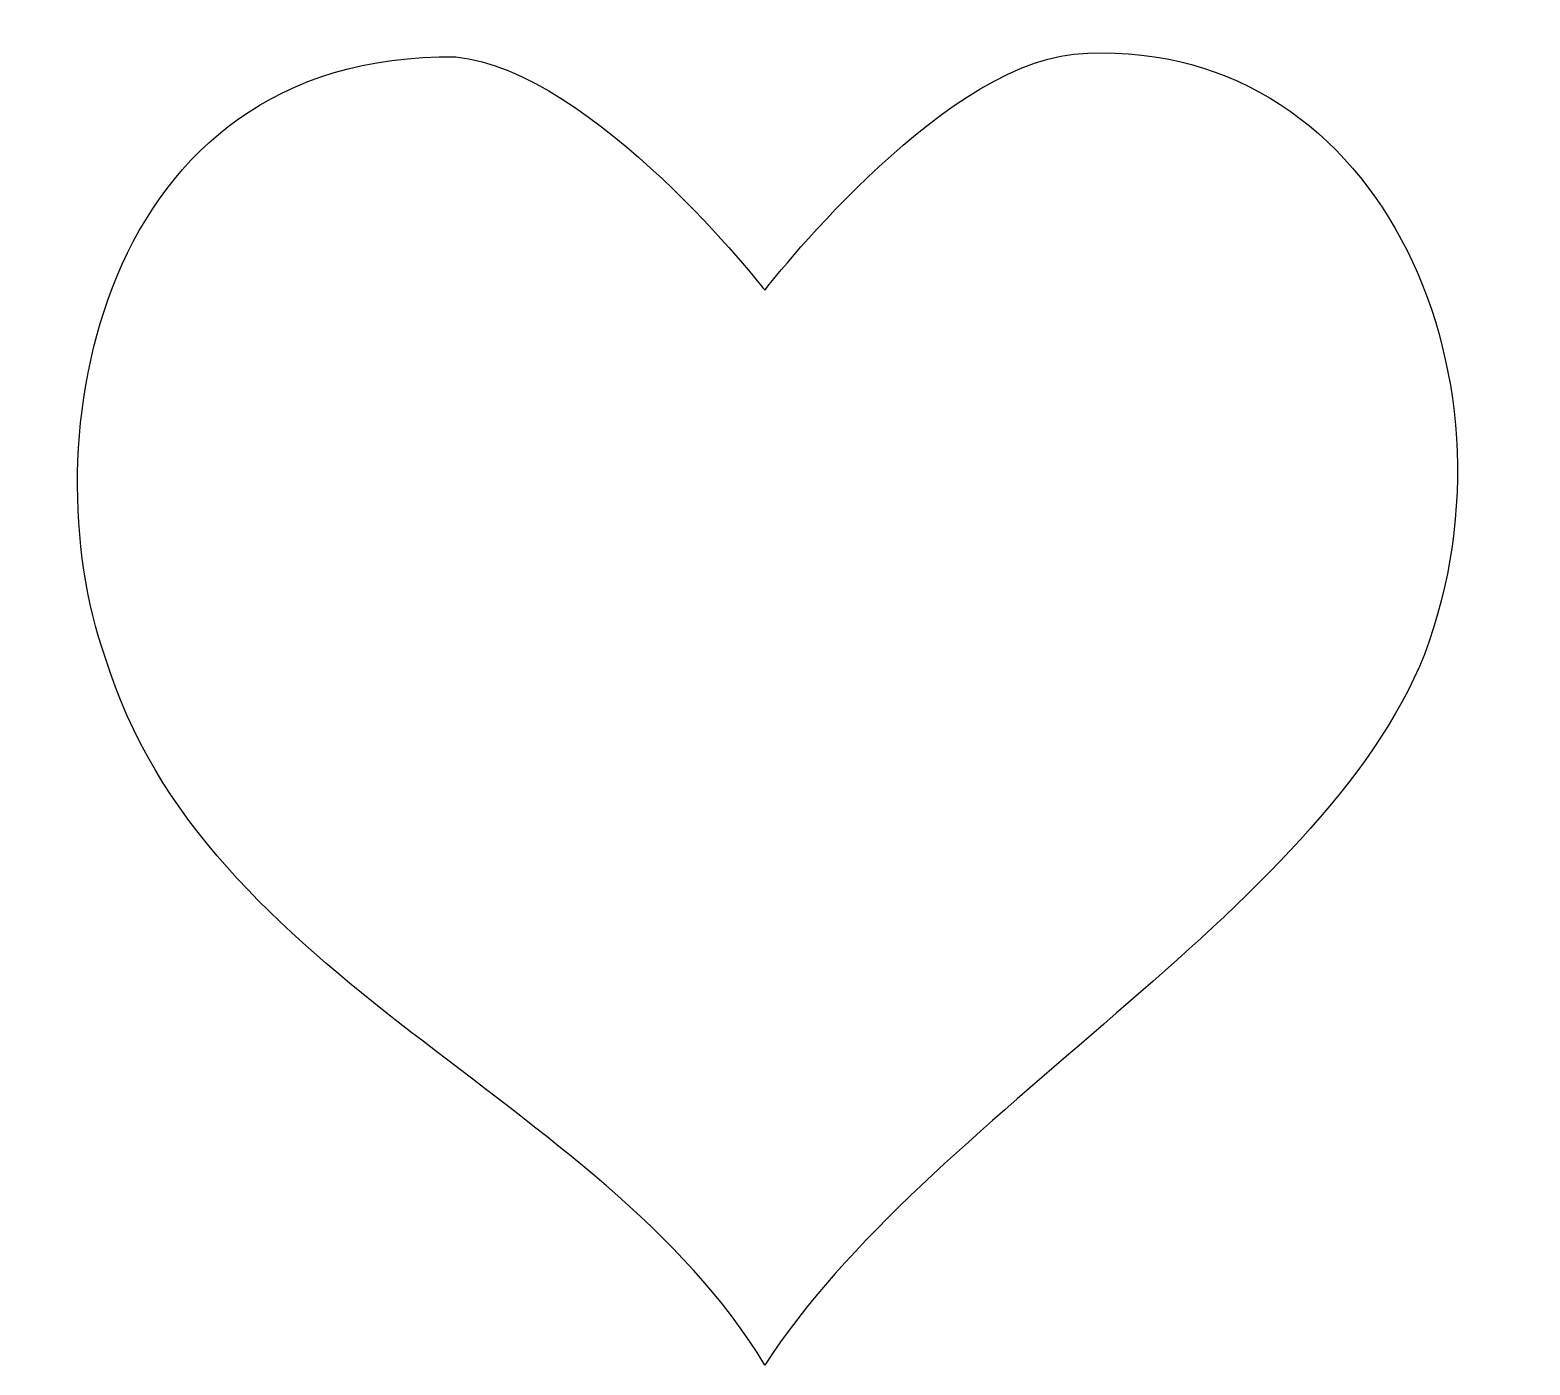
# Model space of a CAD drawing. Header units: centimetres. Extents: x -7 to 5.4, y -2.4 to 8.7.
import ezdxf

# ---------------------------------------------------------------- set-up
doc = ezdxf.new("R2010")
doc.units = ezdxf.units.CM
doc.header["$MEASUREMENT"] = 0
doc.layers.add('Layer 1', color=7, linetype='Continuous')

msp = doc.modelspace()

# ---------------------------------------------------------------- linework, layer by layer
at = {"layer": 'Layer 1', "color": 254}
for points, knots in [([(-0.921, -2.41986), (0.41621, -0.35268), (3.70194, 1.33873), (4.56026, 3.48659), (4.56026, 3.48659), (5.43678, 5.83216), (4.13877, 8.67578), (1.6471, 8.47465), (1.6471, 8.47465), (0.50261, 8.36128), (-0.92101, 6.51352), (-0.92101, 6.51352), (-0.92101, 6.51352), (-0.92101, 6.51352), (-0.92101, 6.51352), (-0.92101, 6.51352), (-0.92101, 6.51352), (-0.92101, 6.51352), (-2.34463, 8.33861), (-3.48898, 8.45215), (-3.48898, 8.45215), (-6.48293, 8.49077), (-7.02768, 5.22657), (-6.4022, 3.46394), (-6.4022, 3.46394), (-5.5767, 0.75084), (-2.28865, -0.1649), (-0.921, -2.41987), (-0.921, -2.41987), (-0.921, -2.41987), (-0.921, -2.41987), (-0.921, -2.41987), (-0.921, -2.41987), (-0.921, -2.41987), (-0.921, -2.41986), (-0.921, -2.41986)], [0, 0, 0, 0, 0.1, 0.1, 0.1, 0.1, 0.2, 0.2, 0.2, 0.2, 0.3, 0.3, 0.3, 0.3, 0.4, 0.4, 0.4, 0.4, 0.5, 0.5, 0.5, 0.5, 0.6, 0.6, 0.6, 0.6, 0.7, 0.7, 0.7, 0.7, 0.8, 0.8, 0.8, 0.8, 1, 1, 1, 1]), ([(-0.921, -2.41986), (-0.921, -2.41986), (-0.921, -2.41986), (-0.921, -2.41986), (-0.921, -2.41986), (-0.921, -2.41986), (-0.921, -2.41986), (-0.921, -2.41986)], [0, 0, 0, 0, 0.33333333, 0.33333333, 0.33333333, 0.33333333, 1, 1, 1, 1])]:
    msp.add_open_spline(points, degree=3, knots=knots, dxfattribs=at)

doc.saveas('drawing.dxf')
